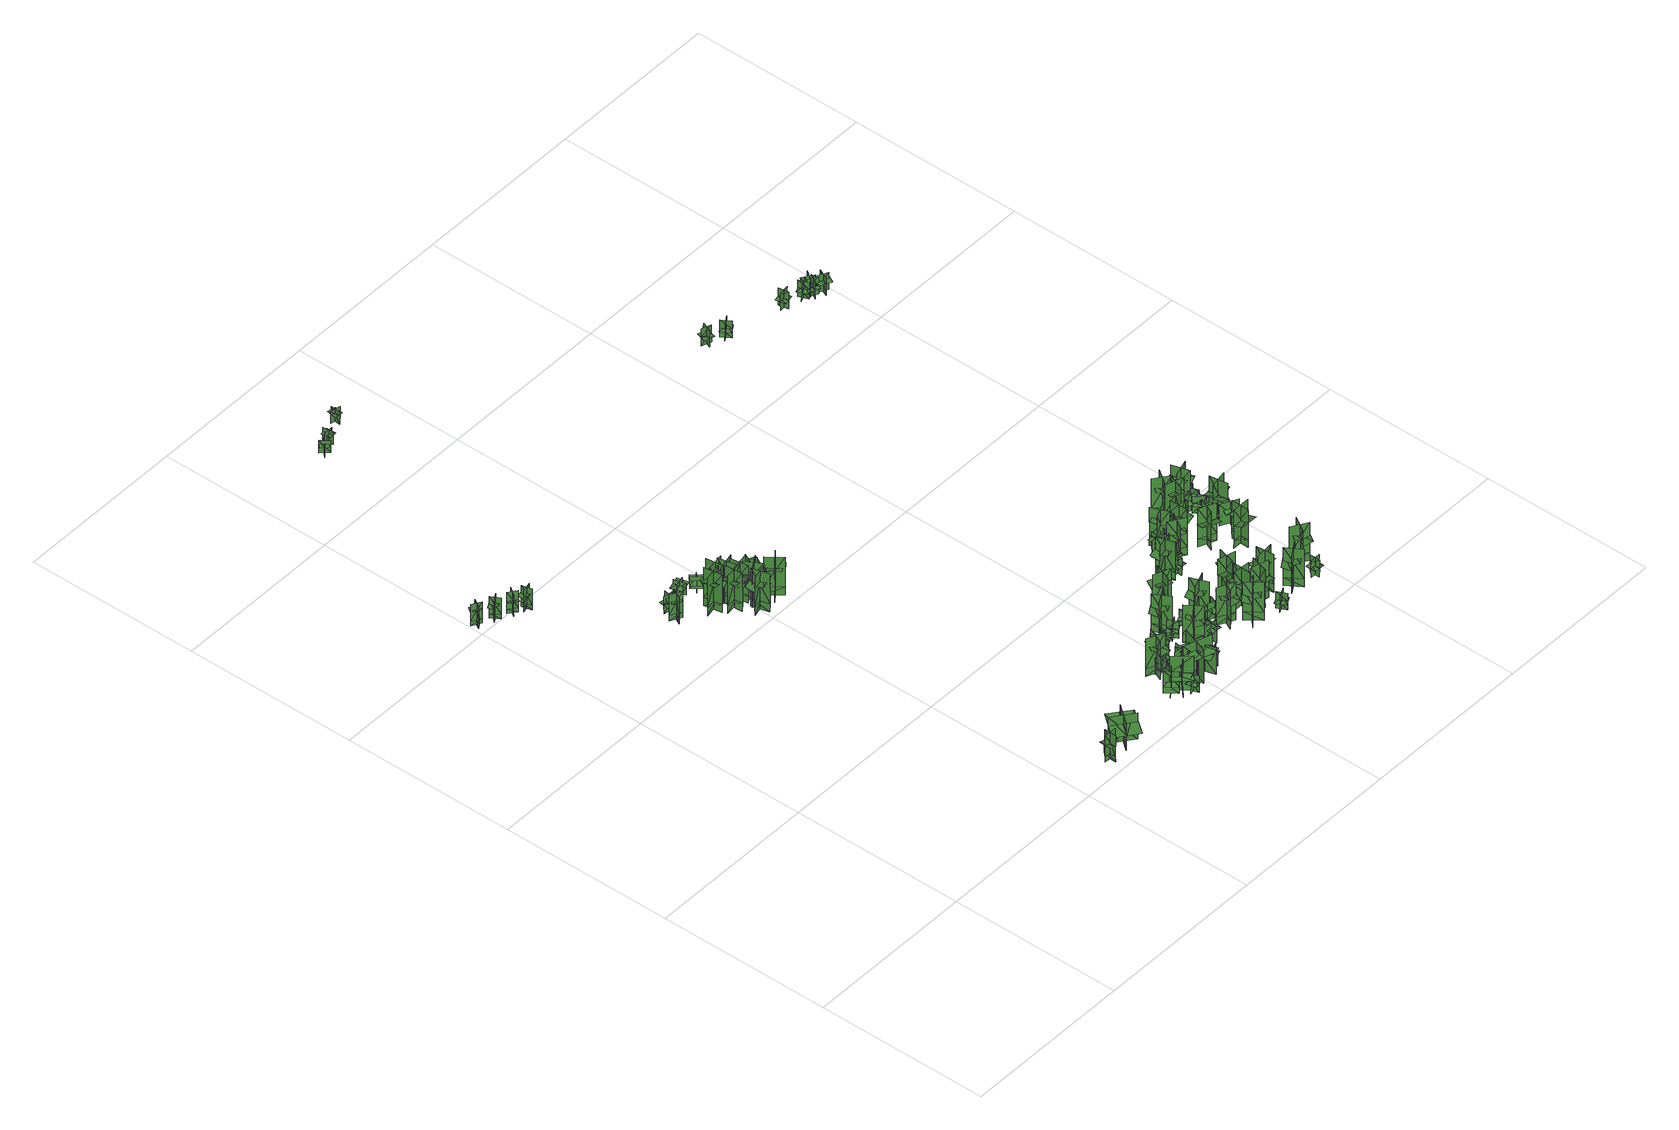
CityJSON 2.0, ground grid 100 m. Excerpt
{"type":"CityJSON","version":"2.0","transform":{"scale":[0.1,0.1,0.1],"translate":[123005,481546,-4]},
"CityObjects":{
"tree1":{"type":"SolitaryVegetationObject","geometry":[{"type":"MultiSurface","lod":"1","boundaries":[[[0,1,2]],[[0,2,3]],[[4,5,6]],[[4,6,7]],[[8,9,5]],[[8,5,4]],[[10,11,1]],[[10,1,0]],[[12,13,14]],[[12,14,15]],[[16,17,18]],[[16,18,19]]]}]},
"tree2":{"type":"SolitaryVegetationObject","geometry":[{"type":"MultiSurface","lod":"1","boundaries":[[[20,21,22]],[[20,22,23]],[[24,25,26]],[[24,26,27]],[[28,29,25]],[[28,25,24]],[[30,31,21]],[[30,21,20]],[[32,33,34]],[[32,34,35]],[[36,37,38]],[[36,38,39]]]}]},
"tree3":{"type":"SolitaryVegetationObject","geometry":[{"type":"MultiSurface","lod":"1","boundaries":[[[40,41,42]],[[40,42,43]],[[44,45,46]],[[44,46,47]],[[48,49,45]],[[48,45,44]],[[50,51,41]],[[50,41,40]],[[52,53,54]],[[52,54,55]],[[56,57,58]],[[56,58,59]]]}]},
"tree4":{"type":"SolitaryVegetationObject","geometry":[{"type":"MultiSurface","lod":"1","boundaries":[[[60,61,62]],[[60,62,63]],[[64,65,66]],[[64,66,67]],[[68,69,65]],[[68,65,64]],[[70,71,61]],[[70,61,60]],[[72,73,74]],[[72,74,75]],[[76,77,78]],[[76,78,79]]]}]},
"tree5":{"type":"SolitaryVegetationObject","geometry":[{"type":"MultiSurface","lod":"1","boundaries":[[[80,81,82]],[[80,82,83]],[[84,85,86]],[[84,86,87]],[[88,89,85]],[[88,85,84]],[[90,91,81]],[[90,81,80]],[[92,93,94]],[[92,94,95]],[[96,97,98]],[[96,98,99]]]}]},
"tree6":{"type":"SolitaryVegetationObject","geometry":[{"type":"MultiSurface","lod":"1","boundaries":[[[100,101,102]],[[100,102,103]],[[104,105,106]],[[104,106,107]],[[108,109,105]],[[108,105,104]],[[110,111,101]],[[110,101,100]],[[112,113,114]],[[112,114,115]],[[116,117,118]],[[116,118,119]]]}]},
"tree7":{"type":"SolitaryVegetationObject","geometry":[{"type":"MultiSurface","lod":"1","boundaries":[[[120,121,122]],[[120,122,123]],[[124,125,126]],[[124,126,127]],[[128,129,125]],[[128,125,124]],[[130,131,121]],[[130,121,120]],[[120,121,132]],[[120,132,133]],[[120,134,135]],[[120,135,121]]]}]},
"tree8":{"type":"SolitaryVegetationObject","geometry":[{"type":"MultiSurface","lod":"1","boundaries":[[[136,137,138]],[[136,138,139]],[[140,141,142]],[[140,142,143]],[[144,145,146]],[[144,146,147]],[[144,147,148]],[[144,148,149]]]}]},
"tree9":{"type":"SolitaryVegetationObject","geometry":[{"type":"MultiSurface","lod":"1","boundaries":[[[150,151,152]],[[150,152,153]],[[154,155,156]],[[154,156,157]],[[158,159,155]],[[158,155,154]],[[160,161,151]],[[160,151,150]],[[162,163,164]],[[162,164,165]],[[166,167,168]],[[166,168,169]]]}]},
"tree10":{"type":"SolitaryVegetationObject","geometry":[{"type":"MultiSurface","lod":"1","boundaries":[[[170,171,172]],[[170,172,173]],[[174,175,176]],[[174,176,177]],[[178,179,180]],[[178,180,181]],[[178,181,182]],[[178,182,183]]]}]},
"tree11":{"type":"SolitaryVegetationObject","geometry":[{"type":"MultiSurface","lod":"1","boundaries":[[[184,185,186]],[[184,186,187]],[[188,189,190]],[[188,190,191]],[[192,193,189]],[[192,189,188]],[[194,195,185]],[[194,185,184]],[[196,197,198]],[[196,198,199]],[[200,201,202]],[[200,202,203]]]}]},
"tree12":{"type":"SolitaryVegetationObject","geometry":[{"type":"MultiSurface","lod":"1","boundaries":[[[204,205,206]],[[204,206,207]],[[208,209,210]],[[208,210,211]],[[212,213,209]],[[212,209,208]],[[214,215,205]],[[214,205,204]],[[216,217,218]],[[216,218,219]],[[220,221,222]],[[220,222,223]]]}]},
"tree13":{"type":"SolitaryVegetationObject","geometry":[{"type":"MultiSurface","lod":"1","boundaries":[[[224,225,226]],[[224,226,227]],[[228,229,230]],[[228,230,231]],[[232,233,229]],[[232,229,228]],[[234,235,225]],[[234,225,224]],[[236,237,238]],[[236,238,239]],[[240,241,242]],[[240,242,243]]]}]},
"tree14":{"type":"SolitaryVegetationObject","geometry":[{"type":"MultiSurface","lod":"1","boundaries":[[[244,245,246]],[[244,246,247]],[[248,249,250]],[[248,250,251]],[[252,253,249]],[[252,249,248]],[[254,255,245]],[[254,245,244]],[[256,257,258]],[[256,258,259]],[[260,261,262]],[[260,262,263]]]}]},
"tree15":{"type":"SolitaryVegetationObject","geometry":[{"type":"MultiSurface","lod":"1","boundaries":[[[264,265,266]],[[264,266,267]],[[268,269,270]],[[268,270,271]],[[272,273,274]],[[272,274,275]],[[272,275,276]],[[272,276,277]]]}]},
"tree16":{"type":"SolitaryVegetationObject","geometry":[{"type":"MultiSurface","lod":"1","boundaries":[[[278,279,280]],[[278,280,281]],[[282,283,284]],[[282,284,285]],[[286,287,283]],[[286,283,282]],[[288,289,279]],[[288,279,278]],[[290,291,292]],[[290,292,293]],[[294,295,296]],[[294,296,297]]]}]},
"tree17":{"type":"SolitaryVegetationObject","geometry":[{"type":"MultiSurface","lod":"1","boundaries":[[[298,299,300]],[[298,300,301]],[[302,303,304]],[[302,304,305]],[[306,307,303]],[[306,303,302]],[[308,309,299]],[[308,299,298]],[[310,311,312]],[[310,312,313]],[[314,315,316]],[[314,316,317]]]}]},
"tree18":{"type":"SolitaryVegetationObject","geometry":[{"type":"MultiSurface","lod":"1","boundaries":[[[318,319,320]],[[318,320,321]],[[322,323,324]],[[322,324,325]],[[326,327,328]],[[326,328,329]],[[326,329,330]],[[326,330,331]]]}]},
"tree19":{"type":"SolitaryVegetationObject","geometry":[{"type":"MultiSurface","lod":"1","boundaries":[[[332,333,334]],[[332,334,335]],[[336,337,338]],[[336,338,339]],[[340,341,337]],[[340,337,336]],[[342,343,333]],[[342,333,332]],[[344,345,346]],[[344,346,347]],[[348,349,350]],[[348,350,351]]]}]},
"tree20":{"type":"SolitaryVegetationObject","geometry":[{"type":"MultiSurface","lod":"1","boundaries":[[[352,353,354]],[[352,354,355]],[[356,357,358]],[[356,358,359]],[[360,361,362]],[[360,362,363]],[[360,364,365]],[[360,365,361]]]}]},
"tree21":{"type":"SolitaryVegetationObject","geometry":[{"type":"MultiSurface","lod":"1","boundaries":[[[366,367,368]],[[366,368,369]],[[370,371,372]],[[370,372,373]],[[374,375,376]],[[374,376,377]],[[374,377,378]],[[374,378,379]]]}]},
"tree22":{"type":"SolitaryVegetationObject","geometry":[{"type":"MultiSurface","lod":"1","boundaries":[[[380,381,382]],[[380,382,383]],[[384,385,386]],[[384,386,387]],[[388,389,385]],[[388,385,384]],[[390,391,381]],[[390,381,380]],[[380,381,392]],[[380,392,393]],[[380,394,395]],[[380,395,381]]]}]},
"tree23":{"type":"SolitaryVegetationObject","geometry":[{"type":"MultiSurface","lod":"1","boundaries":[[[396,397,398]],[[396,398,399]],[[400,401,402]],[[400,402,403]],[[404,405,406]],[[404,406,407]],[[404,408,409]],[[404,409,405]]]}]},
"tree24":{"type":"SolitaryVegetationObject","geometry":[{"type":"MultiSurface","lod":"1","boundaries":[[[410,411,412]],[[410,412,413]],[[414,415,416]],[[414,416,417]],[[418,419,415]],[[418,415,414]],[[420,421,411]],[[420,411,410]],[[410,411,422]],[[410,422,423]],[[410,424,425]],[[410,425,411]]]}]},
"tree25":{"type":"SolitaryVegetationObject","geometry":[{"type":"MultiSurface","lod":"1","boundaries":[[[426,427,428]],[[426,428,429]],[[430,431,432]],[[430,432,433]],[[434,435,431]],[[434,431,430]],[[436,437,427]],[[436,427,426]],[[426,427,438]],[[426,438,439]],[[426,440,441]],[[426,441,427]]]}]},
"tree26":{"type":"SolitaryVegetationObject","geometry":[{"type":"MultiSurface","lod":"1","boundaries":[[[442,443,444]],[[442,444,445]],[[446,447,448]],[[446,448,449]],[[450,451,452]],[[450,452,453]],[[450,454,455]],[[450,455,451]]]}]},
"tree27":{"type":"SolitaryVegetationObject","geometry":[{"type":"MultiSurface","lod":"1","boundaries":[[[456,457,458]],[[456,458,459]],[[460,461,462]],[[460,462,463]],[[464,465,461]],[[464,461,460]],[[466,467,457]],[[466,457,456]],[[468,469,470]],[[468,470,471]],[[472,473,474]],[[472,474,475]]]}]},
"tree28":{"type":"SolitaryVegetationObject","geometry":[{"type":"MultiSurface","lod":"1","boundaries":[[[476,477,478]],[[476,478,479]],[[480,481,482]],[[480,482,483]],[[484,485,486]],[[484,486,487]],[[484,488,489]],[[484,489,485]]]}]},
"tree29":{"type":"SolitaryVegetationObject","geometry":[{"type":"MultiSurface","lod":"1","boundaries":[[[490,491,492]],[[490,492,493]],[[494,495,496]],[[494,496,497]],[[498,499,495]],[[498,495,494]],[[500,501,491]],[[500,491,490]],[[490,491,502]],[[490,502,503]],[[490,504,505]],[[490,505,491]]]}]},
"tree30":{"type":"SolitaryVegetationObject","geometry":[{"type":"MultiSurface","lod":"1","boundaries":[[[506,507,508]],[[506,508,509]],[[510,511,512]],[[510,512,513]],[[514,515,516]],[[514,516,517]],[[514,518,519]],[[514,519,515]]]}]},
"tree31":{"type":"SolitaryVegetationObject","geometry":[{"type":"MultiSurface","lod":"1","boundaries":[[[520,521,522]],[[520,522,523]],[[524,525,526]],[[524,526,527]],[[528,529,530]],[[528,530,531]],[[528,532,533]],[[528,533,529]]]}]},
"tree32":{"type":"SolitaryVegetationObject","geometry":[{"type":"MultiSurface","lod":"1","boundaries":[[[534,535,536]],[[534,536,537]],[[538,539,540]],[[538,540,541]],[[542,543,544]],[[542,544,545]],[[542,546,547]],[[542,547,543]]]}]},
"tree33":{"type":"SolitaryVegetationObject","geometry":[{"type":"MultiSurface","lod":"1","boundaries":[[[548,549,550]],[[548,550,551]],[[552,553,554]],[[552,554,555]],[[556,557,558]],[[556,558,559]],[[556,559,560]],[[556,560,561]]]}]},
"tree34":{"type":"SolitaryVegetationObject","geometry":[{"type":"MultiSurface","lod":"1","boundaries":[[[562,563,564]],[[562,564,565]],[[566,567,568]],[[566,568,569]],[[570,571,572]],[[570,572,573]],[[570,573,574]],[[570,574,575]]]}]},
"tree35":{"type":"SolitaryVegetationObject","geometry":[{"type":"MultiSurface","lod":"1","boundaries":[[[576,577,578]],[[576,578,579]],[[580,581,582]],[[580,582,583]],[[584,585,586]],[[584,586,587]],[[584,587,588]],[[584,588,589]]]}]},
"tree36":{"type":"SolitaryVegetationObject","geometry":[{"type":"MultiSurface","lod":"1","boundaries":[[[590,591,592]],[[590,592,593]],[[594,595,596]],[[594,596,597]],[[598,599,595]],[[598,595,594]],[[600,601,591]],[[600,591,590]],[[602,603,604]],[[602,604,605]],[[606,607,608]],[[606,608,609]]]}]},
"tree37":{"type":"SolitaryVegetationObject","geometry":[{"type":"MultiSurface","lod":"1","boundaries":[[[610,611,612]],[[610,612,613]],[[614,615,616]],[[614,616,617]],[[618,619,615]],[[618,615,614]],[[620,621,611]],[[620,611,610]],[[610,611,622]],[[610,622,623]],[[610,624,625]],[[610,625,611]]]}]},
"tree38":{"type":"SolitaryVegetationObject","geometry":[{"type":"MultiSurface","lod":"1","boundaries":[[[626,627,628]],[[626,628,629]],[[630,631,632]],[[630,632,633]],[[634,635,631]],[[634,631,630]],[[636,637,627]],[[636,627,626]],[[638,639,640]],[[638,640,641]],[[642,643,644]],[[642,644,645]]]}]},
"tree39":{"type":"SolitaryVegetationObject","geometry":[{"type":"MultiSurface","lod":"1","boundaries":[[[646,647,648]],[[646,648,649]],[[650,651,652]],[[650,652,653]],[[654,655,651]],[[654,651,650]],[[656,657,647]],[[656,647,646]],[[646,647,658]],[[646,658,659]],[[646,660,661]],[[646,661,647]]]}]},
"tree40":{"type":"SolitaryVegetationObject","geometry":[{"type":"MultiSurface","lod":"1","boundaries":[[[662,663,664]],[[662,664,665]],[[666,667,668]],[[666,668,669]],[[670,671,672]],[[670,672,673]],[[670,674,675]],[[670,675,671]]]}]},
"tree41":{"type":"SolitaryVegetationObject","geometry":[{"type":"MultiSurface","lod":"1","boundaries":[[[676,677,678]],[[676,678,679]],[[680,681,682]],[[680,682,683]],[[684,685,681]],[[684,681,680]],[[686,687,677]],[[686,677,676]],[[676,677,688]],[[676,688,689]],[[676,690,691]],[[676,691,677]]]}]},
"tree42":{"type":"SolitaryVegetationObject","geometry":[{"type":"MultiSurface","lod":"1","boundaries":[[[692,693,694]],[[692,694,695]],[[696,697,698]],[[696,698,699]],[[700,701,702]],[[700,702,703]],[[700,701,704]],[[700,704,705]]]}]},
"tree43":{"type":"SolitaryVegetationObject","geometry":[{"type":"MultiSurface","lod":"1","boundaries":[[[706,707,708]],[[706,708,709]],[[710,711,712]],[[710,712,713]],[[714,715,711]],[[714,711,710]],[[716,717,707]],[[716,707,706]],[[718,719,720]],[[718,720,721]],[[722,723,724]],[[722,724,725]]]}]},
"tree44":{"type":"SolitaryVegetationObject","geometry":[{"type":"MultiSurface","lod":"1","boundaries":[[[726,727,728]],[[726,728,729]],[[730,731,732]],[[730,732,733]],[[734,735,731]],[[734,731,730]],[[736,737,727]],[[736,727,726]],[[738,739,740]],[[738,740,741]],[[742,743,744]],[[742,744,745]]]}]},
"tree45":{"type":"SolitaryVegetationObject","geometry":[{"type":"MultiSurface","lod":"1","boundaries":[[[746,747,748]],[[746,748,749]],[[750,751,752]],[[750,752,753]],[[754,755,751]],[[754,751,750]],[[756,757,747]],[[756,747,746]],[[758,759,760]],[[758,760,761]],[[762,763,764]],[[762,764,765]]]}]},
"tree46":{"type":"SolitaryVegetationObject","geometry":[{"type":"MultiSurface","lod":"1","boundaries":[[[766,767,768]],[[766,768,769]],[[770,771,772]],[[770,772,773]],[[774,775,776]],[[774,776,777]],[[774,775,778]],[[774,778,779]]]}]},
"tree47":{"type":"SolitaryVegetationObject","geometry":[{"type":"MultiSurface","lod":"1","boundaries":[[[780,781,782]],[[780,782,783]],[[784,785,786]],[[784,786,787]],[[788,789,785]],[[788,785,784]],[[790,791,781]],[[790,781,780]],[[792,793,794]],[[792,794,795]],[[796,797,798]],[[796,798,799]]]}]},
"tree48":{"type":"SolitaryVegetationObject","geometry":[{"type":"MultiSurface","lod":"1","boundaries":[[[800,801,802]],[[800,802,803]],[[804,805,806]],[[804,806,807]],[[808,809,805]],[[808,805,804]],[[810,811,801]],[[810,801,800]],[[812,813,814]],[[812,814,815]],[[816,817,818]],[[816,818,819]]]}]},
"tree49":{"type":"SolitaryVegetationObject","geometry":[{"type":"MultiSurface","lod":"1","boundaries":[[[820,821,822]],[[820,822,823]],[[824,825,826]],[[824,826,827]],[[828,829,825]],[[828,825,824]],[[830,831,821]],[[830,821,820]],[[832,833,834]],[[832,834,835]],[[836,837,838]],[[836,838,839]]]}]},
"tree50":{"type":"SolitaryVegetationObject","geometry":[{"type":"MultiSurface","lod":"1","boundaries":[[[840,841,842]],[[840,842,843]],[[844,845,846]],[[844,846,847]],[[848,849,845]],[[848,845,844]],[[850,851,841]],[[850,841,840]],[[852,853,854]],[[852,854,855]],[[856,857,858]],[[856,858,859]]]}]},
"tree51":{"type":"SolitaryVegetationObject","geometry":[{"type":"MultiSurface","lod":"1","boundaries":[[[860,861,862]],[[860,862,863]],[[864,865,866]],[[864,866,867]],[[868,869,865]],[[868,865,864]],[[870,871,861]],[[870,861,860]],[[872,873,874]],[[872,874,875]],[[876,877,878]],[[876,878,879]]]}]},
"tree52":{"type":"SolitaryVegetationObject","geometry":[{"type":"MultiSurface","lod":"1","boundaries":[[[880,881,882]],[[880,882,883]],[[884,885,886]],[[884,886,887]],[[888,889,885]],[[888,885,884]],[[890,891,881]],[[890,881,880]],[[880,881,892]],[[880,892,893]],[[880,894,895]],[[880,895,881]]]}]},
"tree53":{"type":"SolitaryVegetationObject","geometry":[{"type":"MultiSurface","lod":"1","boundaries":[[[896,897,898]],[[896,898,899]],[[900,901,902]],[[900,902,903]],[[904,905,901]],[[904,901,900]],[[906,907,897]],[[906,897,896]],[[896,897,908]],[[896,908,909]],[[896,910,911]],[[896,911,897]]]}]},
"tree54":{"type":"SolitaryVegetationObject","geometry":[{"type":"MultiSurface","lod":"1","boundaries":[[[912,913,914]],[[912,914,915]],[[916,917,918]],[[916,918,919]],[[920,921,922]],[[920,922,923]],[[920,924,925]],[[920,925,921]]]}]},
"tree55":{"type":"SolitaryVegetationObject","geometry":[{"type":"MultiSurface","lod":"1","boundaries":[[[926,927,928]],[[926,928,929]],[[930,931,932]],[[930,932,933]],[[934,935,936]],[[934,936,937]],[[934,938,939]],[[934,939,935]]]}]},
"tree56":{"type":"SolitaryVegetationObject","geometry":[{"type":"MultiSurface","lod":"1","boundaries":[[[940,941,942]],[[940,942,943]],[[944,945,946]],[[944,946,947]],[[948,949,945]],[[948,945,944]],[[950,951,941]],[[950,941,940]],[[952,953,954]],[[952,954,955]],[[956,957,958]],[[956,958,959]]]}]},
"tree57":{"type":"SolitaryVegetationObject","geometry":[{"type":"MultiSurface","lod":"1","boundaries":[[[960,961,962]],[[960,962,963]],[[964,965,966]],[[964,966,967]],[[968,969,965]],[[968,965,964]],[[970,971,961]],[[970,961,960]],[[972,973,974]],[[972,974,975]],[[976,977,978]],[[976,978,979]]]}]},
"tree58":{"type":"SolitaryVegetationObject","geometry":[{"type":"MultiSurface","lod":"1","boundaries":[[[980,981,982]],[[980,982,983]],[[984,985,986]],[[984,986,987]],[[988,989,990]],[[988,990,991]],[[988,992,993]],[[988,993,989]]]}]},
"tree59":{"type":"SolitaryVegetationObject","geometry":[{"type":"MultiSurface","lod":"1","boundaries":[[[994,995,996]],[[994,996,997]],[[998,999,1000]],[[998,1000,1001]],[[1002,1003,999]],[[1002,999,998]],[[1004,1005,995]],[[1004,995,994]],[[1006,1007,1008]],[[1006,1008,1009]],[[1010,1011,1012]],[[1010,1012,1013]]]}]},
"tree60":{"type":"SolitaryVegetationObject","geometry":[{"type":"MultiSurface","lod":"1","boundaries":[[[1014,1015,1016]],[[1014,1016,1017]],[[1018,1019,1020]],[[1018,1020,1021]],[[1022,1023,1019]],[[1022,1019,1018]],[[1024,1025,1015]],[[1024,1015,1014]],[[1026,1027,1028]],[[1026,1028,1029]],[[1030,1031,1032]],[[1030,1032,1033]]]}]},
"tree61":{"type":"SolitaryVegetationObject","geometry":[{"type":"MultiSurface","lod":"1","boundaries":[[[1034,1035,1036]],[[1034,1036,1037]],[[1038,1039,1040]],[[1038,1040,1041]],[[1042,1043,1039]],[[1042,1039,1038]],[[1044,1045,1035]],[[1044,1035,1034]],[[1046,1047,1048]],[[1046,1048,1049]],[[1050,1051,1052]],[[1050,1052,1053]]]}]},
"tree62":{"type":"SolitaryVegetationObject","geometry":[{"type":"MultiSurface","lod":"1","boundaries":[[[1054,1055,1056]],[[1054,1056,1057]],[[1058,1059,1060]],[[1058,1060,1061]],[[1062,1063,1059]],[[1062,1059,1058]],[[1064,1065,1055]],[[1064,1055,1054]],[[1066,1067,1068]],[[1066,1068,1069]],[[1070,1071,1072]],[[1070,1072,1073]]]}]},
"tree63":{"type":"SolitaryVegetationObject","geometry":[{"type":"MultiSurface","lod":"1","boundaries":[[[1074,1075,1076]],[[1074,1076,1077]],[[1078,1079,1080]],[[1078,1080,1081]],[[1082,1083,1079]],[[1082,1079,1078]],[[1084,1085,1075]],[[1084,1075,1074]],[[1074,1075,1086]],[[1074,1086,1087]],[[1074,1088,1089]],[[1074,1089,1075]]]}]},
"tree64":{"type":"SolitaryVegetationObject","geometry":[{"type":"MultiSurface","lod":"1","boundaries":[[[1090,1091,1092]],[[1090,1092,1093]],[[1094,1095,1096]],[[1094,1096,1097]],[[1098,1099,1095]],[[1098,1095,1094]],[[1100,1101,1091]],[[1100,1091,1090]],[[1102,1103,1104]],[[1102,1104,1105]],[[1106,1107,1108]],[[1106,1108,1109]]]}]},
"tree65":{"type":"SolitaryVegetationObject","geometry":[{"type":"MultiSurface","lod":"1","boundaries":[[[1110,1111,1112]],[[1110,1112,1113]],[[1114,1115,1116]],[[1114,1116,1117]],[[1118,1119,1115]],[[1118,1115,1114]],[[1120,1121,1111]],[[1120,1111,1110]],[[1122,1123,1124]],[[1122,1124,1125]],[[1126,1127,1128]],[[1126,1128,1129]]]}]},
"tree66":{"type":"SolitaryVegetationObject","geometry":[{"type":"MultiSurface","lod":"1","boundaries":[[[1130,1131,1132]],[[1130,1132,1133]],[[1134,1135,1136]],[[1134,1136,1137]],[[1138,1139,1135]],[[1138,1135,1134]],[[1140,1141,1131]],[[1140,1131,1130]],[[1142,1143,1144]],[[1142,1144,1145]],[[1146,1147,1148]],[[1146,1148,1149]]]}]},
"tree67":{"type":"SolitaryVegetationObject","geometry":[{"type":"MultiSurface","lod":"1","boundaries":[[[1150,1151,1152]],[[1150,1152,1153]],[[1154,1155,1156]],[[1154,1156,1157]],[[1158,1159,1155]],[[1158,1155,1154]],[[1160,1161,1151]],[[1160,1151,1150]],[[1162,1163,1164]],[[1162,1164,1165]],[[1166,1167,1168]],[[1166,1168,1169]]]}]},
"tree68":{"type":"SolitaryVegetationObject","geometry":[{"type":"MultiSurface","lod":"1","boundaries":[[[1170,1171,1172]],[[1170,1172,1173]],[[1174,1175,1176]],[[1174,1176,1177]],[[1178,1179,1175]],[[1178,1175,1174]],[[1180,1181,1171]],[[1180,1171,1170]],[[1170,1171,1182]],[[1170,1182,1183]],[[1170,1184,1185]],[[1170,1185,1171]]]}]},
"tree69":{"type":"SolitaryVegetationObject","geometry":[{"type":"MultiSurface","lod":"1","boundaries":[[[1186,1187,1188]],[[1186,1188,1189]],[[1190,1191,1192]],[[1190,1192,1193]],[[1194,1195,1196]],[[1194,1196,1197]],[[1194,1197,1198]],[[1194,1198,1199]]]}]},
"tree70":{"type":"SolitaryVegetationObject","geometry":[{"type":"MultiSurface","lod":"1","boundaries":[[[1200,1201,1202]],[[1200,1202,1203]],[[1204,1205,1206]],[[1204,1206,1207]],[[1208,1209,1210]],[[1208,1210,1211]],[[1208,1211,1212]],[[1208,1212,1213]]]}]},
"tree71":{"type":"SolitaryVegetationObject","geometry":[{"type":"MultiSurface","lod":"1","boundaries":[[[1214,1215,1216]],[[1214,1216,1217]],[[1218,1219,1220]],[[1218,1220,1221]],[[1222,1223,1224]],[[1222,1224,1225]],[[1222,1225,1226]],[[1222,1226,1227]]]}]},
"tree72":{"type":"SolitaryVegetationObject","geometry":[{"type":"MultiSurface","lod":"1","boundaries":[[[1228,1229,1230]],[[1228,1230,1231]],[[1232,1233,1234]],[[1232,1234,1235]],[[1236,1237,1238]],[[1236,1238,1239]],[[1236,1239,1240]],[[1236,1240,1241]]]}]},
"tree73":{"type":"SolitaryVegetationObject","geometry":[{"type":"MultiSurface","lod":"1","boundaries":[[[1242,1243,1244]],[[1242,1244,1245]],[[1246,1247,1248]],[[1246,1248,1249]],[[1250,1251,1247]],[[1250,1247,1246]],[[1252,1253,1243]],[[1252,1243,1242]],[[1254,1255,1256]],[[1254,1256,1257]],[[1258,1259,1260]],[[1258,1260,1261]]]}]},
"tree74":{"type":"SolitaryVegetationObject","geometry":[{"type":"MultiSurface","lod":"1","boundaries":[[[1262,1263,1264]],[[1262,1264,1265]],[[1266,1267,1268]],[[1266,1268,1269]],[[1270,1271,1272]],[[1270,1272,1273]],[[1270,1274,1275]],[[1270,1275,1271]]]}]},
"tree75":{"type":"SolitaryVegetationObject","geometry":[{"type":"MultiSurface","lod":"1","boundaries":[[[1276,1277,1278]],[[1276,1278,1279]],[[1280,1281,1282]],[[1280,1282,1283]],[[1284,1285,1281]],[[1284,1281,1280]],[[1286,1287,1277]],[[1286,1277,1276]],[[1288,1289,1290]],[[1288,1290,1291]],[[1292,1293,1294]],[[1292,1294,1295]]]}]},
"tree76":{"type":"SolitaryVegetationObject","geometry":[{"type":"MultiSurface","lod":"1","boundaries":[[[1296,1297,1298]],[[1296,1298,1299]],[[1300,1301,1302]],[[1300,1302,1303]],[[1304,1305,1306]],[[1304,1306,1307]],[[1304,1308,1309]],[[1304,1309,1305]]]}]},
"tree77":{"type":"SolitaryVegetationObject","geometry":[{"type":"MultiSurface","lod":"1","boundaries":[[[1310,1311,1312]],[[1310,1312,1313]],[[1314,1315,1316]],[[1314,1316,1317]],[[1318,1319,1320]],[[1318,1320,1321]],[[1318,1319,1322]],[[1318,1322,1323]]]}]},
"tree78":{"type":"SolitaryVegetationObject","geometry":[{"type":"MultiSurface","lod":"1","boundaries":[[[1324,1325,1326]],[[1324,1326,1327]],[[1328,1329,1330]],[[1328,1330,1331]],[[1332,1333,1334]],[[1332,1334,1335]],[[1332,1336,1337]],[[1332,1337,1333]]]}]},
"tree79":{"type":"SolitaryVegetationObject","geometry":[{"type":"MultiSurface","lod":"1","boundaries":[[[1338,1339,1340]],[[1338,1340,1341]],[[1342,1343,1344]],[[1342,1344,1345]],[[1346,1347,1343]],[[1346,1343,1342]],[[1348,1349,1339]],[[1348,1339,1338]],[[1338,1339,1350]],[[1338,1350,1351]],[[1338,1352,1353]],[[1338,1353,1339]]]}]},
"tree80":{"type":"SolitaryVegetationObject","geometry":[{"type":"MultiSurface","lod":"1","boundaries":[[[1354,1355,1356]],[[1354,1356,1357]],[[1358,1359,1360]],[[1358,1360,1361]],[[1362,1363,1359]],[[1362,1359,1358]],[[1364,1365,1355]],[[1364,1355,1354]],[[1354,1355,1366]],[[1354,1366,1367]],[[1354,1368,1369]],[[1354,1369,1355]]]}]},
"tree81":{"type":"SolitaryVegetationObject","geometry":[{"type":"MultiSurface","lod":"1","boundaries":[[[1370,1371,1372]],[[1370,1372,1373]],[[1374,1375,1376]],[[1374,1376,1377]],[[1378,1379,1375]],[[1378,1375,1374]],[[1380,1381,1371]],[[1380,1371,1370]],[[1370,1371,1382]],[[1370,1382,1383]],[[1370,1384,1385]],[[1370,1385,1371]]]}]},
"tree82":{"type":"SolitaryVegetationObject","geometry":[{"type":"MultiSurface","lod":"1","boundaries":[[[1386,1387,1388]],[[1386,1388,1389]],[[1390,1391,1392]],[[1390,1392,1393]],[[1394,1395,1391]],[[1394,1391,1390]],[[1396,1397,1387]],[[1396,1387,1386]],[[1386,1387,1398]],[[1386,1398,1399]],[[1386,1400,1401]],[[1386,1401,1387]]]}]},
"tree83":{"type":"SolitaryVegetationObject","geometry":[{"type":"MultiSurface","lod":"1","boundaries":[[[1402,1403,1404]],[[1402,1404,1405]],[[1406,1407,1408]],[[1406,1408,1409]],[[1410,1411,1407]],[[1410,1407,1406]],[[1412,1413,1403]],[[1412,1403,1402]],[[1402,1403,1414]],[[1402,1414,1415]],[[1402,1416,1417]],[[1402,1417,1403]]]}]},
"tree84":{"type":"SolitaryVegetationObject","geometry":[{"type":"MultiSurface","lod":"1","boundaries":[[[1418,1419,1420]],[[1418,1420,1421]],[[1422,1423,1424]],[[1422,1424,1425]],[[1426,1427,1428]],[[1426,1428,1429]],[[1426,1430,1431]],[[1426,1431,1427]]]}]},
"tree85":{"type":"SolitaryVegetationObject","geometry":[{"type":"MultiSurface","lod":"1","boundaries":[[[1432,1433,1434]],[[1432,1434,1435]],[[1436,1437,1438]],[[1436,1438,1439]],[[1440,1441,1442]],[[1440,1442,1443]],[[1440,1444,1445]],[[1440,1445,1441]]]}]}
},
"vertices":[
[6,3076,50],[56,3047,50],[56,3046,160],[5,3075,160],[17,3033,51],[46,3084,51],[46,3084,160],[16,3034,160],[16,3034,21],[46,3084,21],[5,3075,21],[56,3046,21],[6,3075,104],[56,3046,104],[71,3072,114],[21,3101,114],[49,3050,121],[11,3072,121],[0,3053,127],[38,3031,127],
[96,3006,49],[145,3036,49],[146,3035,159],[96,3005,159],[138,2995,50],[108,3045,50],[108,3045,159],[138,2995,159],[138,2995,20],[108,3045,20],[96,3005,20],[146,3035,20],[96,3005,103],[146,3035,103],[130,3061,113],[80,3031,113],[139,3031,120],[102,3008,120],[113,2989,126],[150,3012,126],
[232,2966,48],[186,3000,48],[186,3001,157],[233,2966,157],[226,3009,48],[191,2962,48],[192,2962,157],[227,3009,157],[227,3009,19],[192,2962,19],[233,2966,19],[186,3001,19],[233,2966,101],[186,3001,101],[168,2977,112],[215,2942,112],[192,2996,118],[228,2970,118],[241,2988,124],[206,3014,124],
[250,2946,47],[306,2961,47],[306,2960,156],[250,2945,156],[288,2924,47],[272,2980,47],[272,2980,156],[287,2923,156],[287,2923,18],[272,2980,18],[250,2945,18],[306,2960,18],[250,2945,100],[306,2960,100],[298,2989,111],[242,2974,111],[298,2958,117],[256,2947,117],[262,2925,123],[304,2937,123],
[1267,57,51],[1269,128,51],[1271,128,185],[1268,57,185],[1307,93,51],[1235,96,51],[1235,95,185],[1307,93,185],[1307,93,15],[1235,95,15],[1268,57,15],[1271,128,15],[1268,57,116],[1270,128,116],[1234,129,129],[1231,58,129],[1270,118,137],[1268,65,137],[1295,64,144],[1297,117,144],
[660,2372,46],[723,2338,46],[723,2337,179],[660,2371,179],[676,2320,46],[709,2383,46],[709,2383,179],[675,2321,179],[675,2321,10],[709,2383,10],[660,2371,10],[723,2337,10],[660,2371,111],[723,2338,111],[740,2370,124],[677,2403,124],[714,2342,132],[667,2367,132],[654,2343,139],[701,2318,139],
[674,2416,75],[733,2409,75],[737,2439,76],[678,2447,76],[706,2442,75],[699,2383,75],[702,2383,130],[710,2442,130],[710,2442,21],[702,2383,21],[674,2414,21],[733,2406,21],[733,2409,130],[674,2416,130],[670,2386,76],[729,2379,76],
[1465,83,14],[1465,83,185],[1348,172,185],[1348,172,14],[1366,72,14],[1366,72,185],[1453,184,185],[1453,184,14],[1353,55,129],[1411,10,129],[1519,150,129],[1460,194,129],[1402,239,129],[1294,99,129],
[847,2310,70],[866,2208,70],[864,2208,265],[846,2310,265],[802,2246,70],[904,2264,70],[904,2265,265],[802,2246,265],[802,2246,19],[904,2265,19],[846,2310,19],[864,2208,19],[846,2310,165],[865,2208,165],[917,2217,184],[898,2319,184],[862,2222,196],[848,2298,196],[809,2291,206],[824,2214,206],
[830,2487,18],[830,2487,96],[849,2423,96],[849,2423,18],[869,2465,18],[869,2465,96],[807,2447,96],[807,2447,18],[879,2468,71],[869,2500,71],[792,2477,71],[802,2445,71],[811,2413,71],[888,2436,71],
[926,2242,70],[936,2139,70],[935,2139,265],[925,2242,265],[876,2182,70],[979,2192,70],[979,2193,265],[876,2183,265],[876,2183,19],[979,2193,19],[925,2242,19],[935,2139,19],[925,2242,165],[935,2139,165],[988,2144,184],[978,2247,184],[934,2153,196],[926,2230,196],[887,2226,206],[895,2149,206],
[967,2300,69],[864,2283,69],[864,2285,264],[966,2302,264],[903,2346,70],[920,2244,70],[921,2244,264],[904,2346,264],[904,2346,18],[921,2244,18],[966,2302,18],[864,2285,18],[966,2302,164],[864,2284,164],[873,2232,183],[975,2249,183],[878,2287,195],[955,2300,195],[948,2339,205],[871,2325,205],
[953,2075,68],[1053,2101,68],[1053,2100,263],[953,2073,263],[1020,2035,68],[993,2135,68],[993,2135,263],[1019,2035,263],[1019,2035,16],[993,2135,16],[953,2073,16],[1053,2100,16],[953,2074,163],[1053,2100,163],[1039,2151,182],[939,2125,182],[1039,2097,194],[964,2076,194],[975,2038,204],[1050,2059,204],
[901,2246,69],[1002,2269,69],[1002,2268,264],[901,2244,264],[967,2204,69],[944,2305,69],[943,2305,264],[966,2204,264],[966,2204,18],[943,2305,18],[901,2244,18],[1002,2268,18],[901,2245,164],[1002,2268,164],[990,2320,183],[889,2296,183],[988,2265,195],[913,2247,195],[922,2209,205],[997,2227,205],
[898,2441,17],[898,2441,94],[942,2391,94],[942,2391,17],[943,2437,17],[943,2437,94],[895,2395,94],[895,2395,17],[950,2444,69],[928,2469,69],[868,2416,69],[890,2391,69],[912,2366,69],[972,2419,69],
[1044,2211,70],[942,2193,70],[941,2195,265],[1043,2213,265],[980,2257,70],[998,2155,70],[999,2155,265],[980,2257,265],[980,2257,19],[999,2155,19],[1043,2213,19],[941,2195,19],[1043,2212,165],[941,2194,165],[951,2142,184],[1053,2160,184],[955,2197,196],[1032,2211,196],[1025,2250,206],[948,2235,206],
[1005,2196,70],[1060,2109,70],[1058,2108,265],[1003,2195,265],[987,2120,71],[1075,2175,71],[1074,2176,265],[987,2121,265],[987,2121,19],[1074,2176,19],[1003,2195,19],[1058,2108,19],[1004,2196,165],[1059,2108,165],[1104,2136,184],[1049,2224,184],[1051,2120,196],[1010,2185,196],[976,2164,207],[1018,2099,207],
[1126,2129,20],[1057,2172,20],[1057,2172,128],[1126,2129,128],[1114,2180,20],[1114,2180,128],[1071,2110,128],[1071,2110,20],[1114,2180,94],[1084,2198,94],[1051,2142,94],[1080,2124,94],[1109,2107,94],[1143,2162,94],
[1100,2141,64],[1165,2061,64],[1164,2060,259],[1098,2140,259],[1092,2063,64],[1172,2129,64],[1171,2129,259],[1091,2064,259],[1091,2064,13],[1171,2129,13],[1098,2140,13],[1164,2060,13],[1099,2140,159],[1165,2060,159],[1205,2093,178],[1140,2174,178],[1156,2071,190],[1106,2131,190],[1076,2106,200],[1125,2046,200],
[468,4390,37],[510,4432,37],[510,4432,115],[468,4390,115],[515,4390,37],[474,4432,37],[474,4432,115],[515,4390,115],[472,4394,95],[510,4432,95],[494,4448,95],[455,4411,95],[488,4377,95],[527,4415,95],
[1165,2316,19],[1165,2316,128],[1125,2232,128],[1125,2232,19],[1185,2257,19],[1185,2257,128],[1103,2295,128],[1103,2295,19],[1197,2251,92],[1218,2293,92],[1116,2341,92],[1096,2299,92],[1076,2257,92],[1177,2208,92],
[1850,193,90],[1791,145,90],[1816,114,91],[1875,162,91],[1846,140,90],[1798,200,90],[1794,197,161],[1842,137,161],[1842,137,20],[1794,197,20],[1849,195,20],[1789,148,20],[1791,145,161],[1850,193,161],[1826,223,91],[1767,175,91],
[558,4477,39],[565,4418,39],[565,4418,118],[558,4477,118],[529,4440,39],[588,4446,39],[588,4446,118],[529,4440,118],[559,4472,97],[565,4418,97],[588,4420,97],[582,4474,97],[536,4469,97],[541,4415,97],
[1834,192,127],[1913,104,127],[1959,145,127],[1880,234,127],[1916,190,127],[1828,110,127],[1833,105,236],[1921,184,236],[1921,184,18],[1833,105,18],[1830,189,18],[1910,101,18],[1913,104,236],[1834,192,236],[1789,152,127],[1868,64,127],
[1933,106,73],[1876,91,73],[1884,61,73],[1941,76,73],[1913,70,73],[1898,127,73],[1894,126,127],[1910,69,127],[1910,69,18],[1894,126,18],[1932,109,18],[1875,93,18],[1876,91,127],[1933,106,127],[1925,135,73],[1868,120,73],
[1865,186,20],[1886,249,20],[1886,249,130],[1865,186,130],[1911,208,20],[1848,230,20],[1848,230,130],[1911,208,130],[1911,208,94],[1848,230,94],[1836,196,94],[1899,174,94],[1922,243,94],[1860,264,94],
[1904,366,71],[1862,271,71],[1860,272,266],[1902,367,266],[1830,338,72],[1925,296,72],[1926,297,266],[1831,339,266],[1831,339,20],[1926,297,20],[1902,367,20],[1860,272,20],[1903,366,166],[1861,272,166],[1909,250,185],[1951,345,185],[1867,285,197],[1897,356,197],[1861,372,208],[1831,300,208],
[1956,313,17],[1874,315,17],[1874,315,126],[1956,313,126],[1911,360,17],[1909,277,17],[1909,277,126],[1911,360,126],[1949,313,98],[1874,315,98],[1873,282,98],[1949,281,98],[1950,346,98],[1874,347,98],
[1914,226,101],[2007,216,101],[2012,265,102],[1919,275,102],[1964,268,101],[1954,175,101],[1959,175,187],[1969,267,187],[1969,267,16],[1959,175,16],[1914,222,16],[2006,213,16],[2007,216,187],[1914,226,187],[1909,179,102],[2002,169,102],
[694,4486,39],[703,4545,39],[703,4545,117],[694,4486,117],[731,4514,39],[673,4523,39],[673,4523,117],[731,4514,117],[694,4491,97],[703,4545,97],[680,4548,97],[671,4495,97],[717,4488,97],[726,4541,97],
[2093,139,11],[1936,191,11],[1936,191,230],[2093,139,230],[2034,255,11],[1981,98,11],[1981,98,230],[2034,255,230],[2079,143,173],[1936,191,173],[1915,129,173],[2059,81,173],[2100,205,173],[1957,253,173],
[2069,93,12],[2031,217,12],[2031,217,184],[2069,93,184],[2117,184,12],[1992,146,12],[1992,146,184],[2117,184,184],[2066,103,140],[2031,217,140],[1982,202,140],[2017,88,140],[2115,118,140],[2080,232,140],
[2055,414,14],[1959,388,14],[1959,388,123],[2055,414,123],[1993,449,14],[2019,352,14],[2019,352,123],[1993,449,123],[1994,445,93],[1952,433,93],[1976,344,93],[2018,356,93],[2060,367,93],[2036,456,93],
[2123,251,15],[2059,174,15],[2059,174,124],[2123,251,124],[2052,244,15],[2129,180,15],[2129,180,124],[2052,244,124],[2055,241,94],[2027,208,94],[2098,149,94],[2126,182,94],[2154,216,94],[2083,275,94],
[2084,148,16],[2145,162,16],[2145,162,124],[2084,148,124],[2119,126,16],[2119,126,124],[2105,187,124],[2105,187,16],[2119,128,89],[2144,134,89],[2133,183,89],[2107,177,89],[2081,171,89],[2093,122,89],
[2076,462,67],[2166,514,67],[2167,512,262],[2077,461,262],[2152,441,68],[2100,531,68],[2100,531,262],[2151,441,262],[2151,441,16],[2100,531,16],[2077,461,16],[2167,512,16],[2077,461,162],[2167,513,162],[2141,559,181],[2051,507,181],[2154,506,193],[2087,467,193],[2107,433,204],[2174,471,204],
[2121,451,71],[2150,399,71],[2177,414,71],[2148,466,71],[2161,440,71],[2109,412,71],[2110,408,125],[2162,437,125],[2162,437,16],[2110,408,16],[2119,450,16],[2148,398,16],[2150,399,125],[2121,451,125],[2094,436,71],[2123,384,71],
[2213,349,70],[2129,288,70],[2128,290,264],[2212,350,264],[2136,362,70],[2197,278,70],[2197,278,264],[2137,362,264],[2137,362,18],[2197,278,18],[2212,350,18],[2128,290,18],[2213,350,165],[2129,289,165],[2160,246,183],[2244,307,183],[2140,298,195],[2203,344,195],[2180,375,206],[2117,329,206],
[2244,308,74],[2195,342,74],[2178,317,74],[2226,282,74],[2204,300,74],[2238,348,74],[2235,350,129],[2201,302,129],[2201,302,20],[2235,350,20],[2245,310,20],[2197,344,20],[2195,342,129],[2244,308,129],[2261,332,74],[2213,366,74],
[2241,317,19],[2238,234,19],[2238,234,128],[2241,317,128],[2193,272,19],[2276,269,19],[2276,269,128],[2193,272,128],[2241,310,100],[2238,234,100],[2271,233,100],[2273,308,100],[2208,311,100],[2205,235,100],
[2246,403,73],[2219,456,73],[2192,443,73],[2218,390,73],[2207,415,73],[2260,442,73],[2258,446,127],[2205,419,127],[2205,419,18],[2258,446,18],[2248,405,18],[2221,458,18],[2219,456,127],[2246,403,127],[2273,417,73],[2246,470,73],
[2320,430,17],[2281,474,17],[2281,474,95],[2320,430,95],[2322,470,17],[2278,431,17],[2278,431,95],[2322,470,95],[2321,431,69],[2282,475,69],[2260,456,69],[2299,411,69],[2300,491,69],[2339,447,69],
[2205,614,72],[2302,575,72],[2301,574,266],[2205,612,266],[2236,542,72],[2274,638,72],[2273,638,266],[2235,542,266],[2235,542,20],[2273,638,20],[2205,612,20],[2301,574,20],[2205,613,167],[2301,574,167],[2321,623,185],[2224,662,185],[2288,580,197],[2216,608,197],[2201,571,208],[2274,543,208],
[2275,402,69],[2371,441,69],[2372,439,263],[2276,400,263],[2347,371,69],[2308,467,69],[2307,467,263],[2347,371,263],[2347,371,17],[2307,467,17],[2276,400,17],[2372,439,17],[2276,401,164],[2372,440,164],[2352,489,183],[2256,450,183],[2359,435,194],[2287,405,194],[2302,368,205],[2374,398,205],
[2407,340,72],[2359,248,72],[2358,249,266],[2405,341,266],[2332,316,72],[2424,269,72],[2425,270,266],[2332,317,266],[2332,317,20],[2425,270,20],[2405,341,20],[2358,249,20],[2406,341,167],[2359,248,167],[2406,224,185],[2453,317,185],[2365,261,197],[2400,330,197],[2365,348,208],[2330,279,208],
[2386,397,17],[2360,319,17],[2360,319,126],[2386,397,126],[2336,372,17],[2414,346,17],[2414,346,126],[2336,372,126],[2383,398,90],[2358,320,90],[2397,307,90],[2422,385,90],[2326,330,90],[2351,408,90],
[2437,175,69],[2519,239,69],[2520,238,263],[2438,174,263],[2515,165,69],[2451,247,69],[2450,246,263],[2514,165,263],[2514,165,17],[2450,246,17],[2438,174,17],[2520,238,17],[2438,174,164],[2519,238,164],[2487,280,183],[2405,216,183],[2508,229,194],[2447,181,194],[2472,150,205],[2533,199,205],
[2519,263,71],[2524,367,71],[2526,367,265],[2521,263,265],[2577,315,71],[2474,321,71],[2474,320,265],[2577,315,265],[2577,315,19],[2474,320,19],[2521,263,19],[2526,367,19],[2520,263,166],[2525,367,166],[2473,370,185],[2467,266,185],[2525,353,196],[2521,275,196],[2560,273,207],[2564,351,207],
[2389,720,70],[2489,747,70],[2489,745,265],[2389,719,265],[2456,681,70],[2430,781,70],[2429,781,265],[2455,680,265],[2455,680,19],[2429,781,19],[2389,719,19],[2489,745,19],[2389,719,165],[2489,746,165],[2476,797,184],[2376,771,184],[2475,742,196],[2400,722,196],[2410,684,206],[2485,704,206],
[2596,414,70],[2496,442,70],[2496,443,265],[2596,416,265],[2557,483,71],[2530,383,71],[2531,382,265],[2558,482,265],[2558,482,19],[2531,382,19],[2596,416,19],[2496,443,19],[2596,415,165],[2496,443,165],[2482,392,184],[2582,364,184],[2510,439,196],[2585,419,196],[2595,457,207],[2520,477,207],
[2652,252,69],[2553,281,69],[2553,282,263],[2653,254,263],[2615,321,69],[2586,221,69],[2587,221,263],[2616,320,263],[2616,320,17],[2587,221,17],[2653,254,17],[2553,282,17],[2653,253,164],[2553,282,164],[2539,231,182],[2638,202,182],[2567,278,194],[2642,257,194],[2652,295,205],[2578,316,205],
[2660,168,70],[2607,142,70],[2621,114,70],[2674,141,70],[2648,129,70],[2622,182,70],[2618,181,125],[2645,127,125],[2645,127,16],[2618,181,16],[2659,171,16],[2606,144,16],[2607,142,125],[2660,168,125],[2647,195,70],[2594,169,70],
[2506,737,73],[2508,678,73],[2538,679,73],[2537,738,73],[2537,710,73],[2477,708,73],[2477,704,127],[2537,706,127],[2537,706,18],[2477,704,18],[2504,737,18],[2505,678,18],[2508,678,127],[2506,737,127],[2476,737,73],[2478,677,73],
[2621,387,16],[2654,311,16],[2654,311,125],[2621,387,125],[2598,326,16],[2673,359,16],[2673,359,125],[2598,326,125],[2624,380,97],[2654,311,97],[2684,325,97],[2653,394,97],[2594,367,97],[2624,298,97],
[2494,753,19],[2513,833,19],[2513,833,129],[2494,753,129],[2550,788,19],[2469,806,19],[2469,806,129],[2550,788,129],[2496,760,100],[2513,833,100],[2481,841,100],[2464,767,100],[2528,752,100],[2545,826,100],
[2640,310,68],[2743,320,68],[2744,318,263],[2640,309,263],[2700,260,69],[2691,363,69],[2690,363,263],[2699,260,263],[2699,260,17],[2690,363,17],[2640,309,17],[2744,318,17],[2640,309,163],[2744,319,163],[2739,371,182],[2636,362,182],[2729,317,194],[2652,310,194],[2656,271,205],[2733,278,205],
[2557,734,71],[2611,823,71],[2612,822,266],[2558,734,266],[2633,752,71],[2545,806,71],[2544,806,266],[2633,752,266],[2633,752,20],[2544,806,20],[2558,734,20],[2612,822,20],[2558,734,166],[2612,822,166],[2567,850,185],[2513,761,185],[2604,810,197],[2565,743,197],[2598,723,207],[2638,790,207],
[2564,918,14],[2556,835,14],[2556,835,124],[2564,918,124],[2514,875,14],[2596,868,14],[2596,868,124],[2514,875,124],[2563,911,96],[2556,835,96],[2589,832,96],[2596,908,96],[2530,913,96],[2524,838,96],
[2749,189,67],[2836,246,67],[2837,245,261],[2750,188,261],[2826,173,67],[2769,259,67],[2768,259,261],[2825,172,261],[2825,172,15],[2768,259,15],[2750,188,15],[2837,245,15],[2750,188,162],[2836,245,162],[2807,289,180],[2721,233,180],[2824,237,192],[2760,194,192],[2781,161,203],[2846,204,203],
[2644,911,66],[2549,870,66],[2549,872,261],[2644,913,261],[2572,940,67],[2613,845,67],[2614,846,261],[2572,941,261],[2572,941,15],[2614,846,15],[2644,913,15],[2549,872,15],[2644,912,161],[2549,871,161],[2570,823,180],[2665,864,180],[2562,877,192],[2633,908,192],[2617,944,202],[2546,913,202],
[2678,897,67],[2679,793,67],[2678,793,262],[2676,897,262],[2623,841,68],[2726,842,68],[2726,843,262],[2623,842,262],[2623,842,16],[2726,843,16],[2676,897,16],[2678,793,16],[2677,897,162],[2678,793,162],[2731,794,181],[2729,898,181],[2678,807,193],[2676,885,193],[2637,884,204],[2639,807,204],
[2807,711,68],[2713,754,68],[2714,755,262],[2808,713,262],[2780,785,68],[2737,690,68],[2738,690,262],[2781,784,262],[2781,784,16],[2738,690,16],[2808,713,16],[2714,755,16],[2808,712,163],[2713,755,163],[2692,707,182],[2786,664,182],[2726,749,193],[2797,717,193],[2813,753,204],[2742,785,204],
[2928,222,71],[2927,162,71],[2958,162,71],[2959,221,71],[2957,192,71],[2898,194,71],[2898,190,126],[2957,189,126],[2957,189,17],[2898,190,17],[2926,222,17],[2925,162,17],[2927,162,126],[2928,222,126],[2898,222,71],[2897,163,71],
[2977,348,67],[2922,261,67],[2920,262,262],[2975,349,262],[2900,331,68],[2988,276,68],[2988,277,262],[2901,332,262],[2901,332,16],[2988,277,16],[2975,349,16],[2920,262,16],[2976,349,162],[2921,261,162],[2965,233,181],[3020,321,181],[2928,273,193],[2969,339,193],[2936,360,204],[2895,294,204],
[2922,611,68],[2818,611,68],[2818,613,263],[2922,612,263],[2867,667,68],[2866,563,68],[2867,563,263],[2868,667,263],[2868,667,17],[2867,563,17],[2922,612,17],[2818,613,17],[2922,612,163],[2818,612,163],[2818,560,182],[2922,559,182],[2832,612,194],[2910,612,194],[2910,652,204],[2832,652,204],
[2745,986,72],[2843,953,72],[2842,951,266],[2744,984,266],[2779,915,72],[2812,1014,72],[2811,1014,266],[2778,916,266],[2778,916,20],[2811,1014,20],[2744,984,20],[2842,951,20],[2744,985,167],[2842,952,167],[2859,1002,186],[2761,1035,186],[2829,956,197],[2755,980,197],[2743,943,208],[2817,919,208],
[2808,1074,72],[2748,990,72],[2746,991,267],[2807,1075,267],[2731,1062,72],[2815,1002,72],[2815,1002,267],[2731,1063,267],[2731,1063,21],[2815,1002,21],[2807,1075,21],[2746,991,21],[2807,1075,167],[2747,991,167],[2790,960,186],[2850,1044,186],[2755,1002,198],[2800,1066,198],[2768,1088,208],[2723,1025,208],
[2900,821,51],[2866,829,51],[2863,812,51],[2896,804,51],[2880,808,51],[2888,841,51],[2886,842,82],[2878,809,82],[2878,809,20],[2886,842,20],[2900,823,20],[2867,830,20],[2866,829,82],[2900,821,82],[2903,838,51],[2870,846,51],
[2811,966,20],[2890,945,20],[2890,945,128],[2811,966,128],[2837,921,20],[2837,921,128],[2858,1000,128],[2858,1000,20],[2837,921,94],[2870,912,94],[2887,975,94],[2854,984,94],[2821,993,94],[2804,930,94],
[2919,769,19],[2904,826,19],[2904,826,97],[2919,769,97],[2938,802,19],[2938,802,97],[2881,787,97],[2881,787,19],[2938,802,72],[2932,825,72],[2887,813,72],[2893,790,72],[2899,767,72],[2944,778,72],
[2930,927,19],[2872,870,19],[2872,870,127],[2930,927,127],[2878,927,19],[2878,927,127],[2935,869,127],[2935,869,19],[2878,927,93],[2853,903,93],[2899,857,93],[2923,880,93],[2947,904,93],[2902,951,93],
[2923,703,18],[2973,795,18],[2973,795,157],[2923,703,157],[2987,722,18],[2987,722,157],[2895,772,157],[2895,772,18],[2987,722,113],[3008,761,113],[2934,800,113],[2914,762,113],[2893,724,113],[2967,684,113],
[2946,761,70],[2928,863,70],[2929,863,265],[2948,761,265],[2991,825,70],[2889,806,70],[2889,805,265],[2991,824,265],[2991,824,18],[2889,805,18],[2948,761,18],[2929,863,18],[2948,761,165],[2929,863,165],[2877,853,184],[2896,751,184],[2931,849,196],[2946,773,196],[2985,780,206],[2970,856,206],
[2909,922,17],[2946,848,17],[2946,848,126],[2909,922,126],[2888,859,17],[2962,896,17],[2962,896,126],[2888,859,126],[2912,915,98],[2946,848,98],[2975,862,98],[2941,930,98],[2883,901,98],[2916,833,98],
[2873,1058,71],[2902,959,71],[2901,959,266],[2871,1058,266],[2835,990,71],[2934,1019,71],[2934,1020,266],[2835,990,266],[2835,990,19],[2934,1020,19],[2871,1058,19],[2901,959,19],[2872,1058,166],[2901,959,166],[2952,974,185],[2922,1073,185],[2897,972,196],[2874,1047,196],[2837,1035,207],[2860,961,207],
[2902,911,18],[2949,913,18],[2949,913,97],[2902,911,97],[2929,886,18],[2927,933,18],[2927,933,97],[2929,886,97],[2929,886,72],[2927,933,72],[2901,932,72],[2903,885,72],[2955,887,72],[2953,934,72],
[2864,1132,19],[2883,1076,19],[2883,1076,97],[2864,1132,97],[2846,1096,19],[2902,1115,19],[2902,1115,97],[2846,1096,97],[2862,1131,71],[2881,1076,71],[2909,1085,71],[2890,1141,71],[2858,1068,71],[2839,1124,71],
[2905,1019,17],[2933,942,17],[2933,942,127],[2905,1019,127],[2877,960,17],[2955,988,17],[2955,988,127],[2877,960,127],[2907,1013,98],[2933,942,98],[2963,953,98],[2938,1024,98],[2876,1002,98],[2902,931,98],
[2275,3528,72],[2331,3510,72],[2341,3539,73],[2284,3558,73],[2311,3548,72],[2293,3491,72],[2296,3490,127],[2315,3547,127],[2315,3547,18],[2296,3490,18],[2274,3526,18],[2331,3508,18],[2331,3510,127],[2275,3528,127],[2266,3500,73],[2322,3481,73],
[2433,3500,65],[2384,3467,65],[2401,3441,65],[2450,3474,65],[2426,3459,65],[2393,3509,65],[2390,3507,119],[2423,3457,119],[2423,3457,10],[2390,3507,10],[2432,3502,10],[2383,3469,10],[2384,3467,119],[2433,3500,119],[2417,3525,65],[2367,3492,65],
[2750,3440,65],[2761,3382,65],[2791,3388,65],[2780,3446,65],[2784,3418,65],[2726,3407,65],[2727,3404,119],[2785,3414,119],[2785,3414,10],[2727,3404,10],[2748,3440,10],[2758,3382,10],[2761,3382,119],[2750,3440,119],[2720,3435,65],[2731,3377,65],
[2896,3391,65],[2842,3367,65],[2854,3339,65],[2909,3363,65],[2882,3352,65],[2859,3407,65],[2855,3405,119],[2879,3351,119],[2879,3351,10],[2855,3405,10],[2896,3393,10],[2841,3370,10],[2842,3367,119],[2896,3391,119],[2885,3419,65],[2830,3395,65],
[2886,3372,65],[2937,3342,65],[2953,3369,65],[2901,3399,65],[2925,3383,65],[2895,3332,65],[2898,3330,119],[2928,3382,119],[2928,3382,10],[2898,3330,10],[2884,3370,10],[2936,3340,10],[2937,3342,119],[2886,3372,119],[2871,3346,65],[2922,3316,65],
[2933,3410,10],[2893,3356,10],[2893,3356,120],[2933,3410,120],[2882,3402,10],[2935,3362,10],[2935,3362,120],[2882,3402,120],[2882,3402,84],[2935,3362,84],[2957,3391,84],[2904,3431,84],[2860,3373,84],[2914,3333,84],
[2933,3353,10],[2993,3325,10],[2993,3325,120],[2933,3353,120],[2950,3305,10],[2979,3366,10],[2979,3366,120],[2950,3305,120],[2950,3305,84],[2979,3366,84],[2946,3381,84],[2918,3321,84],[2983,3290,84],[3012,3350,84]
]}
